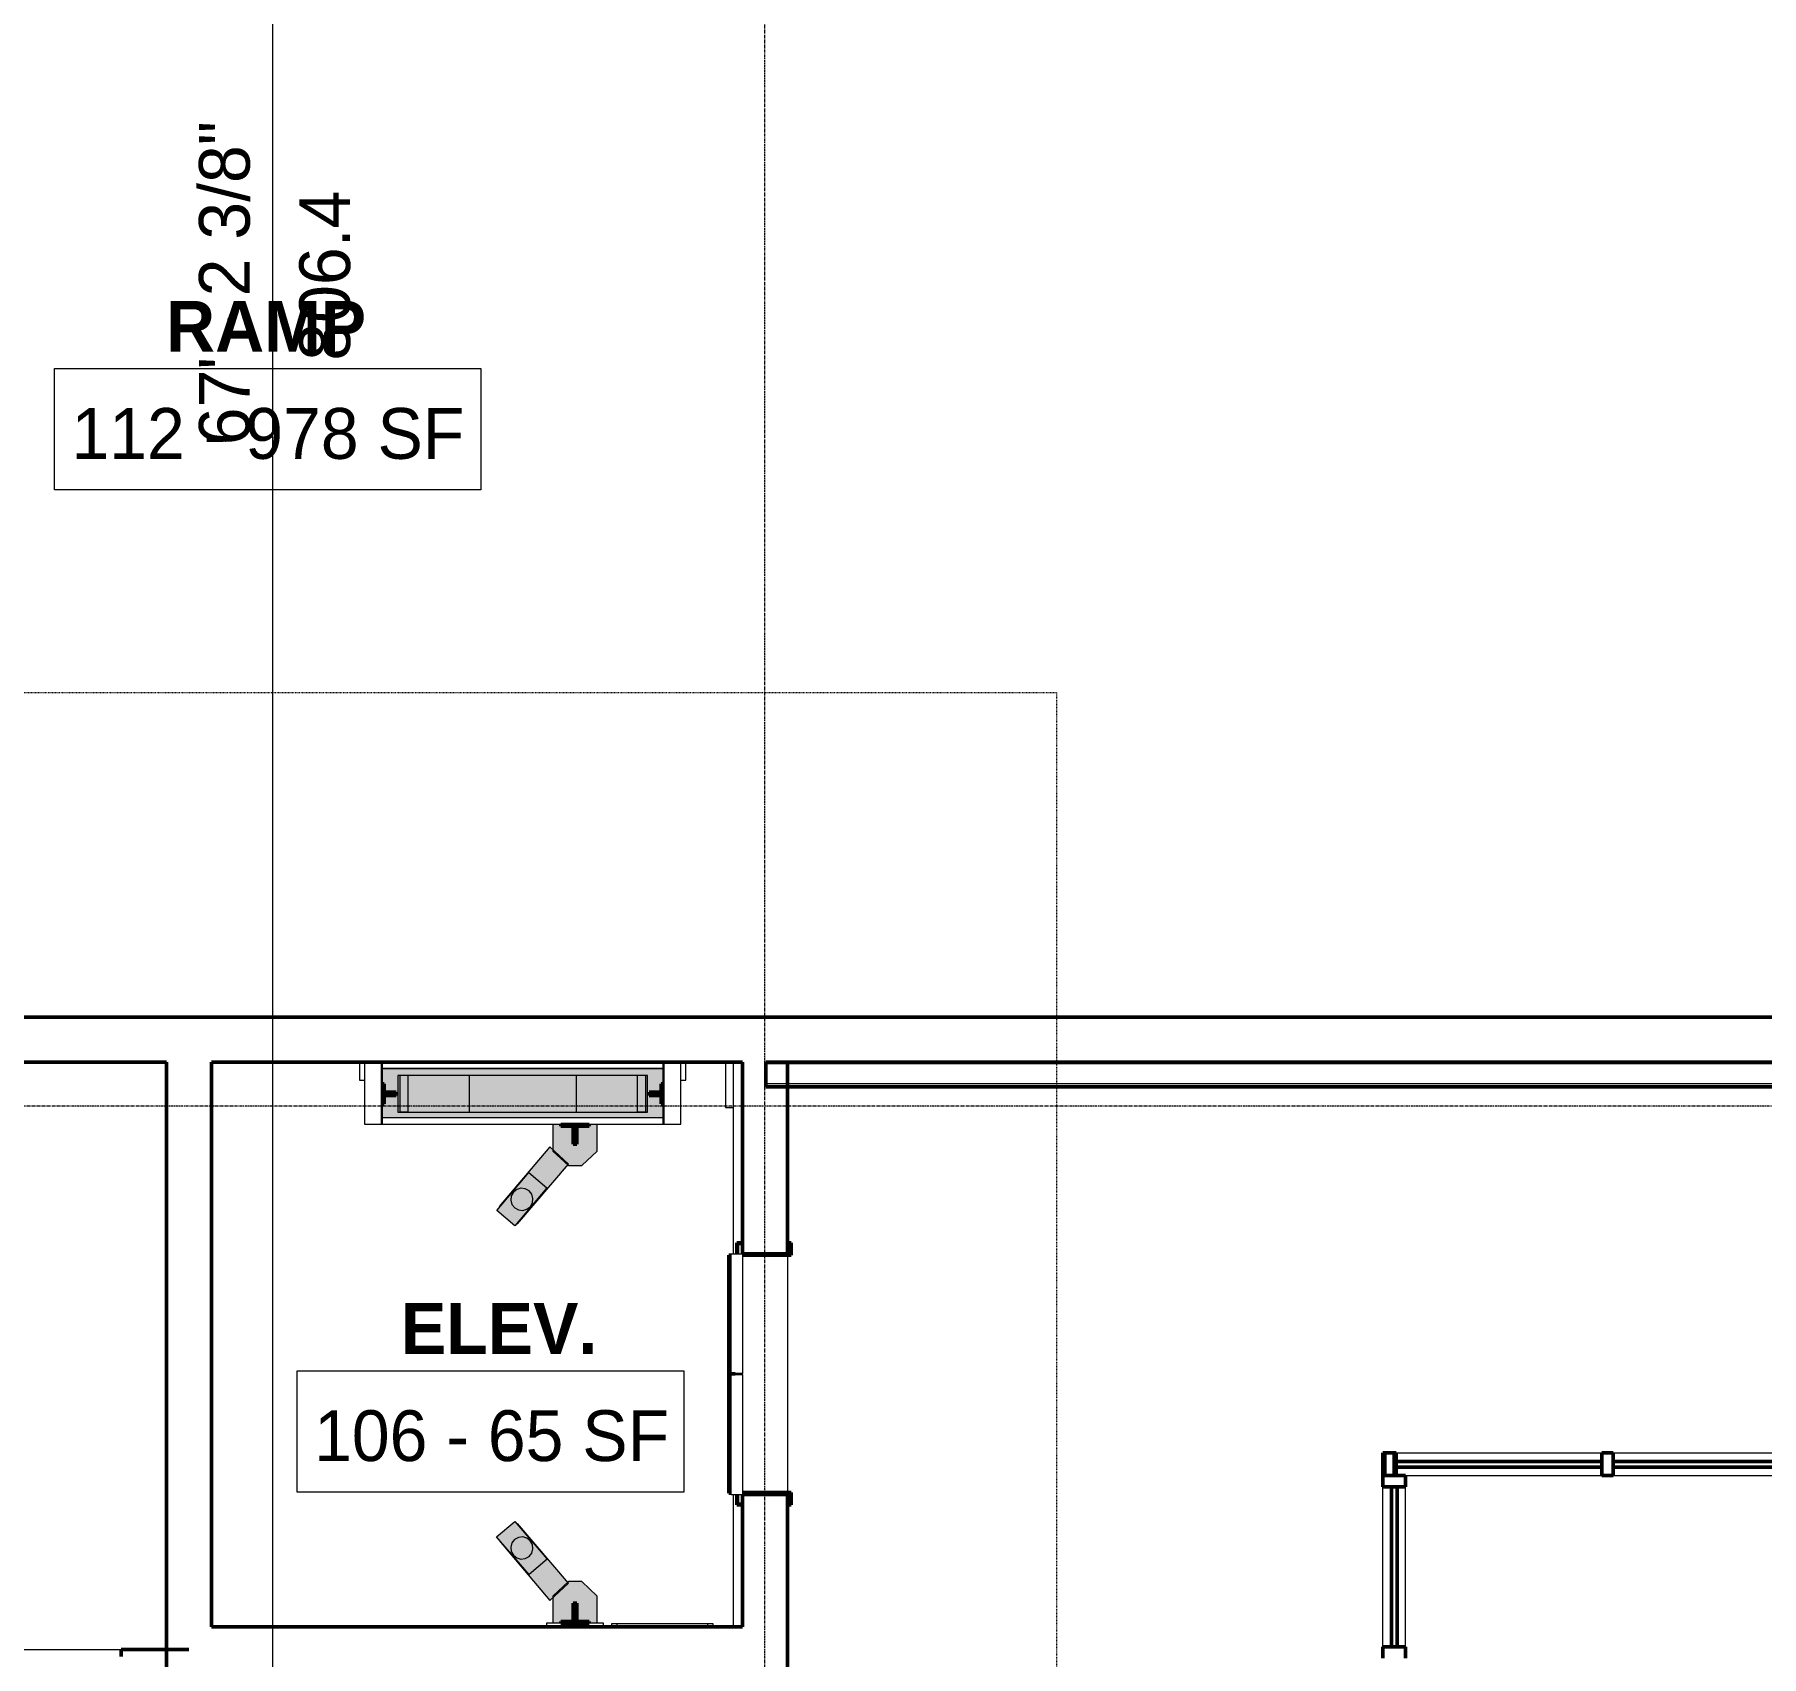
# Model space of a CAD drawing. Header units: inches. Extents: x -4266 to -1814, y 9706 to 12441.
# Drawn here: x -3610.7 to -3304.8, y 11437.7 to 11725 of the extents above; entities that cross this region are included whole.
import ezdxf

# ---------------------------------------------------------------- set-up
doc = ezdxf.new("R2010")
doc.units = ezdxf.units.IN
doc.header["$MEASUREMENT"] = 0
doc.linetypes.add('Aligning Line 1_8_', pattern=[0.25, 0.125, -0.125])
doc.linetypes.add('Grid Line 1_2_', pattern=[0.875, 0.5, -0.125, 0.125, -0.125])
for name, color, linetype, lineweight in [('A-ANNO-DIMS', 211, 'Continuous', 9), ('A-ANNO-DIMS-96', 211, 'Continuous', 9), ('A-AREA-IDEN', 2, 'Continuous', 9), ('A-FLOR-2', 10, 'Continuous', 13), ('A-GENM-2', 7, 'Continuous', 9), ('A-GENM-3', 250, 'Continuous', 50), ('A-GLAZ-CURT-3', 52, 'Continuous', 50), ('A-GLAZ-CWMG', 51, 'Continuous', 9), ('A-GLAZ-CWMG-4', 51, 'Continuous', 50), ('A-WALL', 113, 'Continuous', 13), ('A-WALL-3', 250, 'Continuous', 50), ('A-WALL-4', 10, 'Continuous', 13), ('A-WALL-9', 113, 'Continuous', 50), ('G-ANNO-SYMB-1', 147, 'Aligning Line 1_8_', 9), ('G-IMPT-1', 55, 'Continuous', 9), ('G-IMPT-2', 1, 'Continuous', 9), ('Q-SPCQ-2', 7, 'Continuous', 9), ('S-BEAM-2', 7, 'Continuous', 9), ('S-FNDN-2', 10, 'Continuous', 13), ('S-GRID-1', 1, 'Grid Line 1_2_', 9)]:
    doc.layers.add(name, color=color, linetype=linetype, lineweight=lineweight)
doc.styles.add('Century Gothic', font='ufonts.com_century-gothic.ttf', dxfattribs={"height": 9})
doc.styles.add('Century Gothic_B', font='GOTHICB.TTF', dxfattribs={"height": 9})
doc.dimstyles.new('OD__1_16__Tol__', dxfattribs={"dimscale": 12, "dimtxt": 9.397514, "dimasz": 1, "dimexe": 0.75, "dimexo": 0.5, "dimgap": 0.125, "dimtad": 1, "dimdec": 4, "dimrnd": 0.0625, "dimzin": 3, "dimdsep": 46, "dimlunit": 4, "dimtxsty": 'Century Gothic', "dimblk1": 'OBLIQUE', "dimblk2": 'OBLIQUE', "dimsah": 1, "dimcen": 0.09, "dimdle": 0.75, "dimazin": 0, "dimtfac": 1, "dimtdec": 4, "dimtix": 1, "dimtmove": 0, "dimatfit": 3, "dimfxl": 1, "dimtvp": 1, "dimtfill": 1, "dimfrac": 2, "dimtolj": 1, "dimtzin": 0, "dimarcsym": 2})

# ---------------------------------------------------------------- blocks, each defined once
blk = doc.blocks.new('DIMBLOCK6-FLOOR PLAN - 1ST FLOOR')
at = {"layer": 'A-ANNO-DIMS-96'}
for p, q in [((-3829.32, 11540.99), (-3829.32, 10271.31)), ((-3829.32, 10280.31), (-3829.32, 11540.99)), ((-3338.72, 10282.79), (-3338.72, 10271.31)), ((-3338.72, 10280.31), (-3338.72, 10282.79)), ((-3838.32, 10280.31), (-3338.72, 10280.31))]:
    blk.add_line(p, q, dxfattribs=at)
at = {"layer": 'A-ANNO-DIMS-96', "lineweight": 50}
for p, q in [((-3829.32, 10280.31), (-3823.32, 10286.31)), ((-3338.72, 10280.31), (-3332.72, 10286.31)), ((-3829.32, 10280.31), (-3835.32, 10274.31)), ((-3338.72, 10280.31), (-3344.72, 10274.31))]:
    blk.add_line(p, q, dxfattribs=at)
at = {"layer": 'A-ANNO-DIMS-96', "color": 0, "char_height": 9, "attachment_point": 1, "line_spacing_factor": 0.984502, "style": 'Century Gothic', "bg_fill": 3, "box_fill_scale": 1.25, "bg_fill_color": 256, "bg_fill_true_color": 13158600, "bg_fill_transparency": 0}
for s, insert, width in [('40\' - 10 5/8"', (-3618.26, 10293.34), 82.1611), ('490.6', (-3599.76, 10275.58), 37.7691)]:
    blk.add_mtext(s, dxfattribs=dict(at, insert=insert, width=width))
blk = doc.blocks.new('_Oblique')
at = {"color": 0, "linetype": 'ByBlock', "lineweight": -2}
blk.add_line((-0.5, -0.5), (0.5, 0.5), dxfattribs=at)
blk = doc.blocks.new('DIMBLOCK21-FLOOR PLAN - 1ST FLOOR')
at = {"layer": 'A-ANNO-DIMS-96'}
for p, q in [((-3568.52, 12095.19), (-3568.52, 11270.79)), ((-3566.04, 12086.19), (-3577.52, 12086.19)), ((-3568.52, 12086.19), (-3566.04, 12086.19)), ((-3566.04, 11279.79), (-3577.52, 11279.79)), ((-3568.52, 11279.79), (-3566.04, 11279.79))]:
    blk.add_line(p, q, dxfattribs=at)
at = {"layer": 'A-ANNO-DIMS-96', "lineweight": 50}
for p, q in [((-3568.52, 12086.19), (-3574.52, 12092.19)), ((-3568.52, 12086.19), (-3562.52, 12080.19)), ((-3568.52, 11279.79), (-3574.52, 11285.79)), ((-3568.52, 11279.79), (-3562.52, 11273.79))]:
    blk.add_line(p, q, dxfattribs=at)
at = {"layer": 'A-ANNO-DIMS-96', "color": 0, "char_height": 9, "attachment_point": 1, "rotation": 90, "line_spacing_factor": 0.984502, "style": 'Century Gothic', "bg_fill": 3, "box_fill_scale": 1.25, "bg_fill_color": 256, "bg_fill_true_color": 13158600, "bg_fill_transparency": 0}
for s, insert, width in [('67\' - 2 3/8"', (-3581.56, 11652.26), 73.7481), ('806.4', (-3563.79, 11667.25), 37.7691)]:
    blk.add_mtext(s, dxfattribs=dict(at, insert=insert, width=width))
blk = doc.blocks.new('DIMBLOCK27-FLOOR PLAN - 1ST FLOOR')
at = {"layer": 'A-ANNO-DIMS-96'}
for p, q in [((-2982.32, 11441.6), (-2982.32, 11381.62)), ((-2982.32, 11390.62), (-2982.32, 11441.6)), ((-3369.87, 11393.11), (-3369.87, 11381.62)), ((-3369.87, 11390.62), (-3369.87, 11393.11)), ((-3369.87, 11390.62), (-2982.32, 11390.62))]:
    blk.add_line(p, q, dxfattribs=at)
at = {"layer": 'A-ANNO-DIMS-96', "lineweight": 50}
for p, q in [((-3369.87, 11390.62), (-3363.87, 11396.62)), ((-2982.32, 11390.62), (-2976.32, 11396.62)), ((-3369.87, 11390.62), (-3375.87, 11384.62)), ((-2982.32, 11390.62), (-2988.32, 11384.62))]:
    blk.add_line(p, q, dxfattribs=at)
at = {"layer": 'A-ANNO-DIMS-96', "color": 0, "char_height": 9, "attachment_point": 1, "line_spacing_factor": 0.984502, "style": 'Century Gothic', "bg_fill": 3, "box_fill_scale": 1.25, "bg_fill_color": 256, "bg_fill_true_color": 13158600, "bg_fill_transparency": 0}
for s, insert, width in [('32\' - 3 9/16"', (-3210.33, 11403.66), 82.1611), ('387.6', (-3191.84, 11385.89), 37.7691)]:
    blk.add_mtext(s, dxfattribs=dict(at, insert=insert, width=width))
blk = doc.blocks.new('Otis_G2S_072320191620 - Duty_3500_Speed_150_Seismic_N_CwtLoc_L2_PitDepth_60_OpeningType_Front_CwtSafety_N_FRSAME_NPT-2319443-FLOOR PLAN - 1ST FLOOR')
at = {"layer": 'G-IMPT-1'}
h = blk.add_hatch(color=256, dxfattribs=at)
h.paths.add_polyline_path([(92.16, 63.73), (92.16, 14.06), (94.66, 14.06), (94.66, 14.37), (96.1, 14.37), (96.1, 16.5), (96.72, 16.5), (96.72, 14.37), (98.16, 14.37), (98.16, 14.06), (100.82, 14.06), (100.82, 63.73), (98.16, 63.73), (98.16, 63.43), (96.72, 63.43), (96.72, 61.3), (96.1, 61.3), (96.1, 63.43), (94.66, 63.43), (94.66, 63.73), (93.18, 63.73)], flags=0)
h.paths.add_polyline_path([(93.18, 29.52), (93.18, 60.99), (99.64, 60.99), (99.64, 16.8), (93.18, 16.8)], flags=0)
for points in [[(100.82, 63.73), (100.82, 14.06), (100.94, 14.06), (100.94, 63.73)], [(93.18, 29.39), (99.64, 29.39), (99.64, 48.39), (93.18, 48.39), (93.18, 29.52)], [(6.69, 34.07), (9.75, 30.81), (20.32, 39.81), (20.21, 39.92), (13.98, 34.59), (11.25, 37.78), (17.34, 42.99), (17.26, 43.07), (7.29, 34.59)], [(73.37, 39.81), (83.93, 30.81), (86.99, 34.07), (76.43, 43.07), (76.33, 42.97), (82.45, 37.8), (79.73, 34.6), (73.46, 39.91)], [(14, 39.2), (14.09, 38.44), (14.47, 37.77), (15.07, 37.29), (15.81, 37.08), (16.57, 37.18), (17.24, 37.55), (17.72, 38.15), (17.92, 38.89), (17.83, 39.66), (17.46, 40.33), (16.85, 40.8), (16.12, 41.01), (15.35, 40.92), (14.65, 40.5), (14.21, 39.94), (14.09, 39.52)], [(75.76, 38.88), (75.97, 38.14), (76.45, 37.54), (77.12, 37.17), (77.89, 37.09), (78.63, 37.3), (79.23, 37.78), (79.6, 38.45), (79.68, 39.21), (79.47, 39.95), (78.99, 40.55), (78.32, 40.92), (77.56, 41.01), (76.82, 40.8), (76.22, 40.32), (75.85, 39.65)], [(2.69, 33.56), (2.69, 32.13), (2.97, 32.13), (2.97, 29.94), (6.16, 29.94), (6.16, 29.31), (2.97, 29.31), (2.97, 27.13), (2.69, 27.13), (2.69, 25.69), (7.44, 25.69), (10, 28.45), (9.99, 30.81), (9.89, 30.93), (9.75, 30.81), (7.17, 33.56), (2.97, 33.56)]]:
    blk.add_hatch(color=256, dxfattribs=at).paths.add_polyline_path(points, flags=0)
h = blk.add_hatch(color=256, dxfattribs=at)
h.paths.add_polyline_path([(93.18, 29.39), (93.18, 16.8), (99.64, 16.8), (99.64, 60.99), (93.18, 60.99), (93.18, 29.52)], flags=0)
h.paths.add_polyline_path([(93.18, 48.39), (99.64, 48.39), (99.64, 29.39), (93.18, 29.39), (93.18, 46.41)], flags=0)
h = blk.add_hatch(color=256, dxfattribs=at)
h.paths.add_polyline_path([(11.25, 37.78), (13.98, 34.59), (20.68, 40.32), (17.92, 43.49), (12.02, 38.44)], flags=0)
h.paths.add_polyline_path([(14, 39.2), (14.21, 39.94), (14.68, 40.54), (15.35, 40.92), (16.12, 41.01), (16.85, 40.8), (17.46, 40.33), (17.83, 39.66), (17.92, 38.89), (17.72, 38.15), (17.24, 37.55), (16.57, 37.18), (15.81, 37.08), (15.07, 37.29), (14.47, 37.77), (14.09, 38.44)], flags=0)
h = blk.add_hatch(color=256, dxfattribs=at)
h.paths.add_polyline_path([(73, 40.29), (79.73, 34.6), (82.45, 37.8), (75.71, 43.5), (74.98, 42.63)], flags=0)
h.paths.add_polyline_path([(75.76, 38.88), (75.85, 39.65), (76.22, 40.32), (76.82, 40.8), (77.56, 41.01), (78.32, 40.92), (78.99, 40.55), (79.47, 39.95), (79.68, 39.21), (79.6, 38.45), (79.23, 37.78), (78.63, 37.3), (77.89, 37.09), (77.12, 37.17), (76.45, 37.54), (75.97, 38.14)], flags=0)
h = blk.add_hatch(color=256, dxfattribs=at)
h.paths.add_polyline_path([(83.68, 29.31), (83.68, 28.45), (86.24, 25.69), (90.99, 25.69), (90.96, 33.56), (86.51, 33.56), (83.93, 30.81), (83.8, 30.93), (83.68, 30.8), (83.68, 29.52)], flags=0)
h.paths.add_polyline_path([(87.46, 29.94), (90.65, 29.94), (90.65, 32.13), (90.96, 32.13), (90.96, 27.13), (90.65, 27.13), (90.65, 29.31), (87.46, 29.31), (87.46, 29.52)], flags=0)
at = {"layer": 'G-IMPT-2'}
for p, q in [((92.16, 63.73), (94.66, 63.73)), ((98.16, 63.73), (100.82, 63.73)), ((100.82, 63.73), (100.94, 63.73)), ((100.82, 14.06), (100.82, 63.73)), ((100.94, 63.73), (100.94, 14.06)), ((93.18, 60.99), (93.18, 16.8)), ((99.64, 60.99), (93.18, 60.99)), ((93.19, 60.68), (93.19, 59.18)), ((99.63, 60.68), (93.19, 60.68)), ((93.19, 59.18), (99.63, 59.18)), ((99.63, 59.18), (99.63, 60.68)), ((99.64, 16.8), (99.64, 60.99)), ((93.18, 48.39), (93.18, 29.39)), ((99.64, 48.39), (93.18, 48.39)), ((99.64, 29.39), (99.64, 48.39)), ((17.26, 43.07), (6.69, 34.07)), ((11.25, 37.78), (17.95, 43.51)), ((17.34, 42.99), (17.26, 43.07)), ((17.95, 43.51), (20.68, 40.32)), ((73, 40.29), (75.71, 43.5)), ((75.71, 43.5), (82.45, 37.8)), ((76.43, 43.07), (76.33, 42.97)), ((86.99, 34.07), (76.43, 43.07)), ((9.75, 30.81), (20.32, 39.81)), ((20.68, 40.32), (13.98, 34.59)), ((14.21, 39.94), (14, 39.2)), ((14.68, 40.54), (14.21, 39.94)), ((15.35, 40.92), (14.68, 40.54)), ((16.12, 41.01), (15.35, 40.92)), ((16.85, 40.8), (16.12, 41.01)), ((17.46, 40.33), (16.85, 40.8)), ((17.83, 39.66), (17.46, 40.33)), ((20.32, 39.81), (20.21, 39.92)), ((79.73, 34.6), (73, 40.29)), ((73.46, 39.91), (73.37, 39.81)), ((73.37, 39.81), (83.93, 30.81)), ((76.22, 40.32), (75.85, 39.65)), ((76.82, 40.8), (76.22, 40.32)), ((77.56, 41.01), (76.82, 40.8)), ((78.32, 40.92), (77.56, 41.01)), ((78.99, 40.55), (78.32, 40.92)), ((79.47, 39.95), (78.99, 40.55)), ((79.68, 39.21), (79.47, 39.95)), ((13.98, 34.59), (11.25, 37.78)), ((14, 39.2), (14.09, 38.44)), ((14.09, 38.44), (14.47, 37.77)), ((14.47, 37.77), (15.07, 37.29)), ((15.07, 37.29), (15.81, 37.08)), ((15.81, 37.08), (16.57, 37.18)), ((16.57, 37.18), (17.24, 37.55)), ((17.24, 37.55), (17.72, 38.15)), ((17.72, 38.15), (17.92, 38.89)), ((17.92, 38.89), (17.83, 39.66)), ((75.85, 39.65), (75.76, 38.88)), ((75.76, 38.88), (75.97, 38.14)), ((75.97, 38.14), (76.45, 37.54)), ((76.45, 37.54), (77.12, 37.17)), ((77.12, 37.17), (77.89, 37.09)), ((77.89, 37.09), (78.63, 37.3)), ((78.63, 37.3), (79.23, 37.78)), ((79.23, 37.78), (79.6, 38.45)), ((79.6, 38.45), (79.68, 39.21)), ((82.45, 37.8), (79.73, 34.6)), ((6.69, 34.07), (9.75, 30.81)), ((83.93, 30.81), (86.99, 34.07)), ((7.44, 33.56), (2.69, 33.56)), ((2.69, 33.56), (2.69, 32.13)), ((10, 30.8), (7.44, 33.56)), ((10, 28.45), (10, 30.8)), ((86.24, 33.56), (83.68, 30.8)), ((83.68, 30.8), (83.68, 28.45)), ((90.99, 33.56), (86.24, 33.56)), ((90.99, 25.69), (90.99, 33.56)), ((7.44, 25.69), (10, 28.45)), ((83.68, 28.45), (86.24, 25.69)), ((93.18, 29.39), (99.64, 29.39)), ((2.69, 27.13), (2.69, 25.69)), ((2.69, 25.69), (7.44, 25.69)), ((86.24, 25.69), (90.99, 25.69)), ((93.19, 18.61), (93.19, 17.11)), ((99.63, 18.61), (93.19, 18.61)), ((99.63, 17.11), (99.63, 18.61)), ((93.18, 16.8), (99.64, 16.8)), ((93.19, 17.11), (99.63, 17.11))]:
    blk.add_line(p, q, dxfattribs=at)

msp = doc.modelspace()

# ---------------------------------------------------------------- linework, layer by layer
at = {"layer": 'A-GLAZ-CURT-3'}
for p, q in [((-3294.71749, 11472.2894), (-3331.11592, 11472.2894)), ((-3331.11592, 11472.2894), (-3331.11592, 11471.2894)), ((-3331.11592, 11471.2894), (-3294.71749, 11471.2894))]:
    msp.add_line(p, q, dxfattribs=at)
at = {"layer": 'A-GLAZ-CWMG'}
for p, q in [((-3331.11592, 11473.7894), (-3294.71749, 11473.7894)), ((-3331.11592, 11469.7894), (-3294.71749, 11469.7894))]:
    msp.add_line(p, q, dxfattribs=at)
at = {"layer": 'A-GLAZ-CWMG-4', "extrusion": (0, 0, -1)}
msp.add_line((-3331.11592, 11469.7894), (-3331.11592, 11473.7894), dxfattribs=at)
at = {"layer": 'A-WALL'}
for p, q in [((-3481.13624, 11542.7394), (-3203.07374, 11542.7394)), ((-3481.13624, 11539.2394), (-3199.57374, 11539.2394))]:
    msp.add_line(p, q, dxfattribs=at)
at = {"layer": 'A-WALL-3'}
for p, q in [((-3587.32374, 11550.9894), (-3819.32374, 11550.9894)), ((-3211.32374, 11550.9894), (-3481.32374, 11550.9894))]:
    msp.add_line(p, q, dxfattribs=at)
at = {"layer": 'A-WALL-9'}
for p, q in [((-3203.32374, 11542.9894), (-3481.13624, 11542.9894)), ((-3481.13624, 11542.9894), (-3481.13624, 11538.6144)), ((-3481.13624, 11538.6144), (-3198.94874, 11538.6144))]:
    msp.add_line(p, q, dxfattribs=at)

# ---------------------------------------------------------------- next in the draw order: dimensions: what is measured, and where the dimension line sits
at = {"layer": 'A-ANNO-DIMS'}
dim = msp.add_linear_dim(base=(-3338.72374, 10280.30762), p1=(-3829.32374, 11546.9894), p2=(-3338.72374, 10288.7929), dimstyle='OD__1_16__Tol__', override={"dimpost": '<>\\X', "dimfxl": 1350.461691}, dxfattribs=at)
dim.commit()
dim.dimension.update_dxf_attribs({"geometry": 'DIMBLOCK6-FLOOR PLAN - 1ST FLOOR', "text_midpoint": (-3584.02374, 10280.30762)})

# ---------------------------------------------------------------- next in the draw order: linework, layer by layer
at = {"layer": 'A-FLOR-2'}
for p, q in [((-3477.32374, 11509.05042), (-3477.32374, 11508.91857)), ((-3477.32374, 11508.80042), (-3477.32374, 11466.79192)), ((-3477.32374, 11466.67542), (-3477.32374, 11466.42542)), ((-3635.32374, 11438.9894), (-3595.32374, 11438.9894))]:
    msp.add_line(p, q, dxfattribs=at)
at = {"layer": 'A-GENM-2'}
for p, q in [((-3549.26265, 11542.9894), (-3549.26265, 11532.00515)), ((-3549.06734, 11532.00515), (-3549.06734, 11542.9894)), ((-3499.3823, 11542.9894), (-3499.3823, 11539.14885)), ((-3499.18699, 11532.00515), (-3499.18699, 11542.9894)), ((-3496.2327, 11532.00515), (-3496.2327, 11542.9894)), ((-3495.34714, 11539.8398), (-3495.34714, 11542.9894)), ((-3496.2327, 11539.8398), (-3495.34714, 11539.8398)), ((-3499.3823, 11535.64885), (-3499.3823, 11532.00515)), ((-3549.26265, 11532.00515), (-3549.06734, 11532.00515)), ((-3499.3823, 11533.14685), (-3549.06734, 11533.14685)), ((-3549.06734, 11532.00515), (-3499.3823, 11532.00515)), ((-3499.3823, 11532.00515), (-3499.18699, 11532.00515)), ((-3499.18699, 11532.00515), (-3496.2327, 11532.00515)), ((-3519.94972, 11442.9894), (-3519.94972, 11443.66656)), ((-3519.94972, 11443.66656), (-3517.44972, 11443.66656)), ((-3512.44972, 11443.66656), (-3509.94972, 11443.66656)), ((-3509.94972, 11443.66656), (-3509.94972, 11442.9894)), ((-3508.46547, 11443.4934), (-3508.46547, 11442.9894)), ((-3507.46547, 11443.4934), (-3508.46547, 11443.4934)), ((-3507.46547, 11442.9894), (-3507.46547, 11443.4934)), ((-3491.46547, 11443.4934), (-3507.46547, 11443.4934)), ((-3491.46547, 11443.4934), (-3491.46547, 11442.9894)), ((-3490.46547, 11443.4934), (-3491.46547, 11443.4934)), ((-3490.46547, 11442.9894), (-3490.46547, 11443.4934))]:
    msp.add_line(p, q, dxfattribs=at)
at = {"layer": 'A-GENM-3'}
for p, q in [((-3548.7514, 11539.14885), (-3549.0639, 11539.14885)), ((-3549.0639, 11539.14885), (-3549.0639, 11535.64885)), ((-3548.7514, 11537.71135), (-3548.7514, 11539.14885)), ((-3546.62295, 11537.71135), (-3548.7514, 11537.71135)), ((-3548.7514, 11537.08635), (-3546.62295, 11537.08635)), ((-3548.7514, 11535.64885), (-3548.7514, 11537.08635)), ((-3546.62295, 11537.08635), (-3546.62295, 11537.71135)), ((-3501.8198, 11537.71135), (-3501.8198, 11537.08635)), ((-3499.69136, 11537.71135), (-3501.8198, 11537.71135)), ((-3501.8198, 11537.08635), (-3499.69136, 11537.08635)), ((-3499.37886, 11539.14885), (-3499.69136, 11539.14885)), ((-3499.69136, 11539.14885), (-3499.69136, 11537.71135)), ((-3499.69136, 11537.08635), (-3499.69136, 11535.64885)), ((-3499.37886, 11535.64885), (-3499.37886, 11539.14885)), ((-3549.0639, 11535.64885), (-3548.7514, 11535.64885)), ((-3499.69136, 11535.64885), (-3499.37886, 11535.64885)), ((-3512.44972, 11531.95397), (-3517.44972, 11531.95397)), ((-3517.44972, 11531.95397), (-3517.44972, 11531.64147)), ((-3517.44972, 11531.64147), (-3515.26222, 11531.64147)), ((-3515.26222, 11531.64147), (-3515.26222, 11528.45003)), ((-3514.63722, 11528.45003), (-3514.63722, 11531.64147)), ((-3514.63722, 11531.64147), (-3512.44972, 11531.64147)), ((-3512.44972, 11531.64147), (-3512.44972, 11531.95397)), ((-3515.26222, 11528.45003), (-3514.63722, 11528.45003)), ((-3485.57374, 11511.01136), (-3486.28077, 11511.01136)), ((-3486.28077, 11511.01136), (-3486.28077, 11509.05042)), ((-3486.15577, 11509.05042), (-3486.15577, 11510.88636)), ((-3486.15577, 11510.88636), (-3485.57374, 11510.88636)), ((-3485.57374, 11510.88636), (-3485.57374, 11511.01136)), ((-3476.80421, 11508.92542), (-3485.32374, 11508.92542)), ((-3476.67921, 11511.01136), (-3477.32374, 11511.01136)), ((-3477.32374, 11511.01136), (-3477.32374, 11510.88636)), ((-3477.32374, 11510.88636), (-3476.80421, 11510.88636)), ((-3476.80421, 11510.88636), (-3476.80421, 11508.92542)), ((-3476.67921, 11508.80042), (-3476.67921, 11511.01136)), ((-3487.72999, 11508.80042), (-3487.72999, 11487.80042)), ((-3487.32374, 11508.80042), (-3487.72999, 11508.80042)), ((-3485.32374, 11508.80042), (-3476.67921, 11508.80042)), ((-3487.72999, 11487.80042), (-3486.57374, 11487.80042)), ((-3486.57374, 11487.80042), (-3487.72999, 11487.80042)), ((-3487.72999, 11487.80042), (-3487.72999, 11466.67542)), ((-3486.57374, 11487.80042), (-3486.57374, 11487.86292)), ((-3486.57374, 11487.61292), (-3486.57374, 11487.80042)), ((-3487.72999, 11466.67542), (-3487.32374, 11466.67542)), ((-3486.28077, 11466.42542), (-3486.28077, 11464.58949)), ((-3486.15577, 11464.71449), (-3486.15577, 11466.42542)), ((-3476.67921, 11466.80042), (-3485.32374, 11466.80042)), ((-3485.32374, 11466.67542), (-3476.80421, 11466.67542)), ((-3476.80421, 11466.67542), (-3476.80421, 11464.71449)), ((-3476.67921, 11464.58949), (-3476.67921, 11466.80042)), ((-3486.28077, 11464.58949), (-3485.57374, 11464.58949)), ((-3485.57374, 11464.71449), (-3486.15577, 11464.71449)), ((-3485.57374, 11464.58949), (-3485.57374, 11464.71449)), ((-3476.80421, 11464.71449), (-3477.32374, 11464.71449)), ((-3477.32374, 11464.71449), (-3477.32374, 11464.58949)), ((-3477.32374, 11464.58949), (-3476.67921, 11464.58949)), ((-3514.63722, 11447.15082), (-3515.26222, 11447.15082)), ((-3515.26222, 11447.15082), (-3515.26222, 11443.95938)), ((-3514.63722, 11443.95938), (-3514.63722, 11447.15082)), ((-3515.26222, 11443.95938), (-3517.44972, 11443.95938)), ((-3517.44972, 11443.95938), (-3517.44972, 11443.64688)), ((-3517.44972, 11443.64688), (-3512.44972, 11443.64688)), ((-3512.44972, 11443.95938), (-3514.63722, 11443.95938)), ((-3512.44972, 11443.64688), (-3512.44972, 11443.95938))]:
    msp.add_line(p, q, dxfattribs=at)
at = {"layer": 'A-GLAZ-CURT-3'}
for p, q in [((-3333.11592, 11472.2894), (-3369.51436, 11472.2894)), ((-3369.51436, 11472.2894), (-3369.51436, 11471.2894)), ((-3333.11592, 11471.2894), (-3333.11592, 11472.2894)), ((-3369.51436, 11471.2894), (-3333.11592, 11471.2894)), ((-3369.37374, 11467.7894), (-3370.37374, 11467.7894))]:
    msp.add_line(p, q, dxfattribs=at)
at = {"layer": 'A-GLAZ-CWMG'}
for p, q in [((-3369.51436, 11473.7894), (-3333.11592, 11473.7894)), ((-3367.87374, 11469.7894), (-3333.11592, 11469.7894))]:
    msp.add_line(p, q, dxfattribs=at)
at = {"layer": 'A-GLAZ-CWMG-4', "extrusion": (0, 0, -1)}
for p, q in [((-3369.87374, 11473.7894), (-3371.87374, 11473.7894)), ((-3371.87374, 11473.7894), (-3371.87374, 11469.7894)), ((-3369.51436, 11473.7894), (-3371.51436, 11473.7894)), ((-3371.51436, 11473.7894), (-3371.51436, 11469.7894)), ((-3369.87374, 11469.7894), (-3369.87374, 11473.7894)), ((-3369.51436, 11469.7894), (-3369.51436, 11473.7894)), ((-3331.11592, 11473.7894), (-3333.11592, 11473.7894)), ((-3333.11592, 11473.7894), (-3333.11592, 11469.7894)), ((-3371.87374, 11469.7894), (-3369.87374, 11469.7894)), ((-3371.51436, 11469.7894), (-3369.51436, 11469.7894)), ((-3333.11592, 11469.7894), (-3331.11592, 11469.7894))]:
    msp.add_line(p, q, dxfattribs=at)
at = {"layer": 'A-GLAZ-CWMG-4'}
for p, q in [((-3371.87374, 11469.7894), (-3371.87374, 11467.7894)), ((-3367.87374, 11469.7894), (-3371.87374, 11469.7894)), ((-3367.87374, 11467.7894), (-3367.87374, 11469.7894)), ((-3371.87374, 11467.7894), (-3367.87374, 11467.7894))]:
    msp.add_line(p, q, dxfattribs=at)
at = {"layer": 'A-WALL-3'}
for p, q in [((-3819.32374, 11542.9894), (-3587.32374, 11542.9894)), ((-3587.32374, 11542.9894), (-3587.32374, 11430.9894)), ((-3485.32374, 11542.9894), (-3485.32374, 11509.05042)), ((-3477.32374, 11542.9894), (-3203.32374, 11542.9894)), ((-3477.32374, 11509.05042), (-3477.32374, 11542.9894)), ((-3485.32374, 11509.05042), (-3477.32374, 11509.05042)), ((-3477.32374, 11466.42542), (-3485.32374, 11466.42542)), ((-3485.32374, 11466.42542), (-3485.32374, 11442.9894)), ((-3477.32374, 11434.9894), (-3477.32374, 11466.42542)), ((-3595.32374, 11438.9894), (-3595.32374, 11437.7394))]:
    msp.add_line(p, q, dxfattribs=at)
at = {"layer": 'A-WALL-4'}
for p, q in [((-3477.32374, 11509.05042), (-3477.32374, 11508.91857)), ((-3477.32374, 11508.80042), (-3477.32374, 11466.79192)), ((-3485.32374, 11487.61292), (-3485.32374, 11487.86292)), ((-3477.32374, 11466.67542), (-3477.32374, 11466.42542))]:
    msp.add_line(p, q, dxfattribs=at)
at = {"layer": 'G-ANNO-SYMB-1'}
msp.add_line((-3429.66725, 11608.39373), (-3429.66725, 11388.70658), dxfattribs=at)
at = {"layer": 'Q-SPCQ-2'}
for p, q in [((-3487.32374, 11487.86292), (-3487.32374, 11509.05042)), ((-3487.32374, 11509.05042), (-3485.32374, 11509.05042)), ((-3485.32374, 11509.05042), (-3485.32374, 11487.86292)), ((-3485.32374, 11487.86292), (-3487.32374, 11487.86292)), ((-3487.32374, 11466.42542), (-3487.32374, 11487.61292)), ((-3485.32374, 11487.61292), (-3487.32374, 11487.61292)), ((-3485.32374, 11487.61292), (-3485.32374, 11466.42542)), ((-3487.32374, 11466.42542), (-3485.32374, 11466.42542))]:
    msp.add_line(p, q, dxfattribs=at)
at = {"layer": 'S-BEAM-2'}
for p, q in [((-3486.97334, 11542.9703), (-3485.32374, 11542.9703)), ((-3486.97334, 11542.9703), (-3486.97334, 11509.05042)), ((-3486.97334, 11466.42542), (-3486.97334, 11442.9894))]:
    msp.add_line(p, q, dxfattribs=at)
at = {"layer": 'S-FNDN-2'}
for p, q in [((-3488.32374, 11542.9894), (-3488.32374, 11534.9894)), ((-3488.32374, 11534.9894), (-3486.97334, 11534.9894))]:
    msp.add_line(p, q, dxfattribs=at)
at = {"layer": 'S-GRID-1'}
msp.add_line((-3481.32374, 9836.17969), (-3481.32374, 12376.79045), dxfattribs=at)

# ---------------------------------------------------------------- next in the draw order: block references
at = {"rotation": 89.99999999998951}
msp.add_blockref('Otis_G2S_072320191620 - Duty_3500_Speed_150_Seismic_N_CwtLoc_L2_PitDepth_60_OpeningType_Front_CwtSafety_N_FRSAME_NPT-2319443-FLOOR PLAN - 1ST FLOOR', (-3485.32374, 11440.9894), dxfattribs=at)

# ---------------------------------------------------------------- next in the draw order: texts
at = {"layer": 'A-AREA-IDEN', "insert": (-3545.79345, 11500.31666), "char_height": 9, "width": 38.178, "attachment_point": 1, "style": 'Century Gothic_B'}
msp.add_mtext('ELEV.', dxfattribs=at)

# ---------------------------------------------------------------- next in the draw order: dimensions: what is measured, and where the dimension line sits
at = {"layer": 'A-ANNO-DIMS'}
dim = msp.add_linear_dim(base=(-3568.52033, 11279.7894), p1=(-3560.03505, 12086.1894), p2=(-3560.03505, 11279.7894), angle=90, dimstyle='OD__1_16__Tol__', override={"dimpost": '<>\\X', "dimfxl": 806.4}, dxfattribs=at)
dim.commit()
dim.dimension.update_dxf_attribs({"geometry": 'DIMBLOCK21-FLOOR PLAN - 1ST FLOOR', "text_midpoint": (-3568.52033, 11682.9894)})
dim = msp.add_linear_dim(base=(-2982.32374, 11390.62405), p1=(-3369.87374, 11399.10933), p2=(-2982.32374, 11447.6019), dimstyle='OD__1_16__Tol__', override={"dimpost": '<>\\X', "dimfxl": 390.572057}, dxfattribs=at)
dim.commit()
dim.dimension.update_dxf_attribs({"geometry": 'DIMBLOCK27-FLOOR PLAN - 1ST FLOOR', "text_midpoint": (-3176.09874, 11390.62405)})

# ---------------------------------------------------------------- next in the draw order: linework, layer by layer
at = {"layer": 'A-AREA-IDEN', "flags": 128}
for points in [[(-3607.13631, 11665.85938), (-3531.6308, 11665.85938), (-3531.6308, 11644.36332), (-3607.13631, 11644.36332)], [(-3564.17613, 11488.34851), (-3495.66274, 11488.34851), (-3495.66274, 11466.85244), (-3564.17613, 11466.85244)]]:
    msp.add_lwpolyline(points, close=True, dxfattribs=at)
at = {"layer": 'A-GENM-2'}
for p, q in [((-3553.1025, 11542.9894), (-3553.1025, 11539.8398)), ((-3552.21694, 11542.9894), (-3552.21694, 11532.00515)), ((-3553.1025, 11539.8398), (-3552.21694, 11539.8398)), ((-3552.21694, 11532.00515), (-3549.26265, 11532.00515))]:
    msp.add_line(p, q, dxfattribs=at)
at = {"layer": 'A-GLAZ-CURT-3'}
for p, q in [((-3370.37374, 11467.7894), (-3370.37374, 11439.42981)), ((-3369.37374, 11439.42981), (-3369.37374, 11467.7894)), ((-3370.37374, 11439.42981), (-3369.37374, 11439.42981))]:
    msp.add_line(p, q, dxfattribs=at)
at = {"layer": 'A-GLAZ-CWMG'}
for p, q in [((-3371.87374, 11439.42981), (-3371.87374, 11467.7894)), ((-3367.87374, 11439.42981), (-3367.87374, 11467.7894))]:
    msp.add_line(p, q, dxfattribs=at)
at = {"layer": 'A-GLAZ-CWMG-4', "extrusion": (0, 0, -1)}
for p, q in [((-3371.87374, 11439.42981), (-3371.87374, 11437.42981)), ((-3367.87374, 11439.42981), (-3371.87374, 11439.42981)), ((-3367.87374, 11437.42981), (-3367.87374, 11439.42981))]:
    msp.add_line(p, q, dxfattribs=at)
at = {"layer": 'A-WALL-3'}
for p, q in [((-3481.32374, 11550.9894), (-3587.32374, 11550.9894)), ((-3579.32374, 11542.9894), (-3485.32374, 11542.9894)), ((-3579.32374, 11442.9894), (-3579.32374, 11542.9894)), ((-3485.32374, 11442.9894), (-3579.32374, 11442.9894)), ((-3583.32374, 11438.9894), (-3595.32374, 11438.9894))]:
    msp.add_line(p, q, dxfattribs=at)
at = {"layer": 'G-ANNO-SYMB-1'}
msp.add_line((-3429.66725, 11608.39373), (-3865.74625, 11608.39373), dxfattribs=at)
at = {"layer": 'S-GRID-1'}
msp.add_line((-1814.20638, 11535.1894), (-4168.71446, 11535.1894), dxfattribs=at)

# ---------------------------------------------------------------- next in the draw order: texts
at = {"layer": 'A-AREA-IDEN', "char_height": 9, "attachment_point": 1}
for s, insert, width, style in [('RAMP', (-3587.39301, 11677.82753), 43.329, 'Century Gothic_B'), ('112 - 978 SF', (-3604.13631, 11658.85938), 83.931, 'Century Gothic'), ('106 - 65 SF', (-3561.17613, 11481.34851), 75.447, 'Century Gothic')]:
    msp.add_mtext(s, dxfattribs=dict(at, insert=insert, width=width, style=style))

doc.saveas('drawing.dxf')
